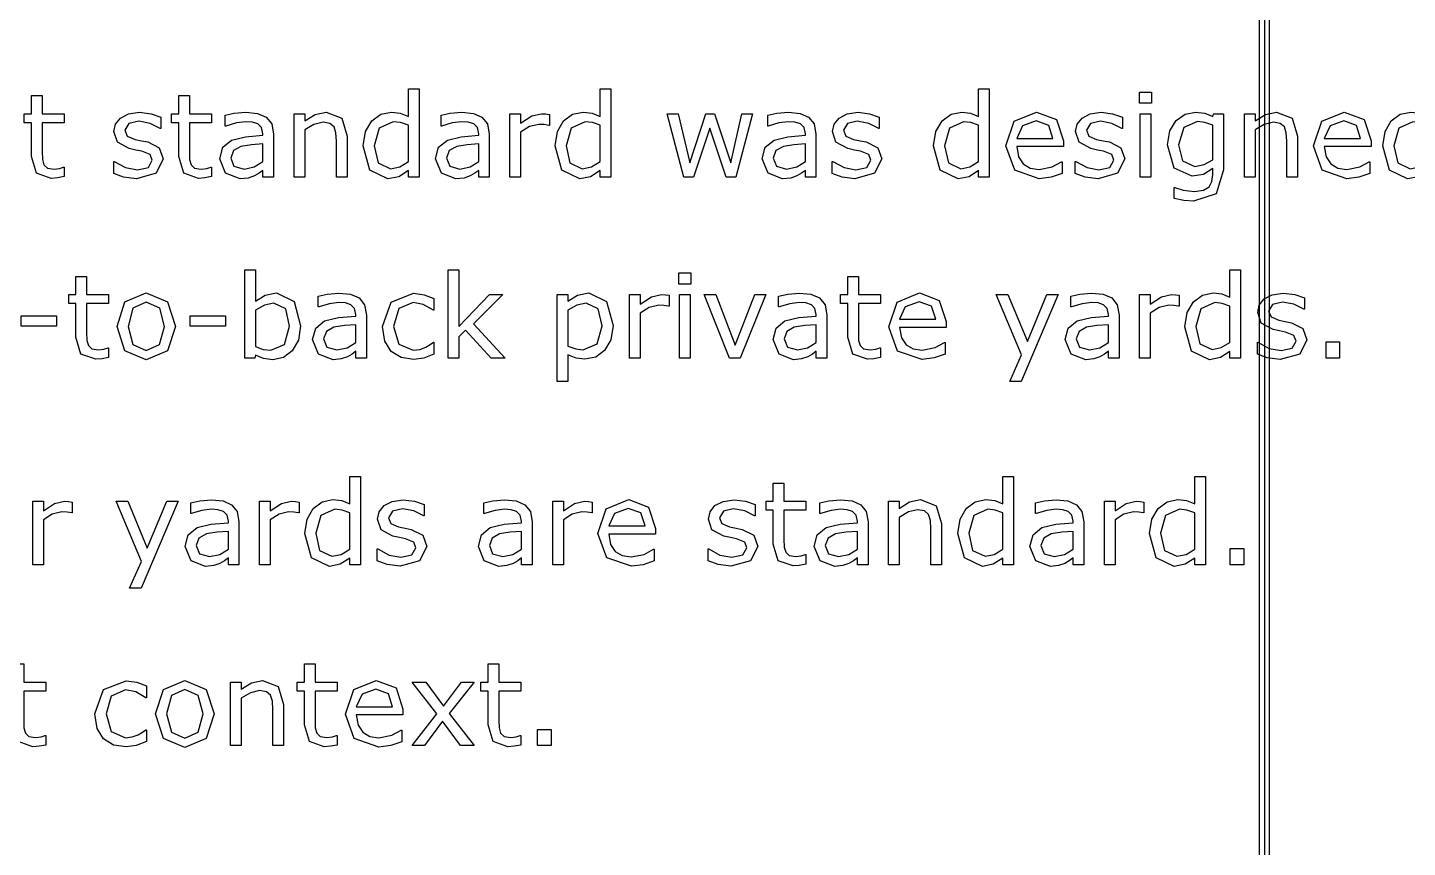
# Model space of a CAD drawing. Extents: x -17 to 192, y 167 to 459.
# Drawn here: x 60.91 to 89.18, y 255.09 to 271.88 of the extents above; entities that cross this region are included whole.
import ezdxf

# ---------------------------------------------------------------- set-up
doc = ezdxf.new("R2010")
doc.units = 0
doc.header["$MEASUREMENT"] = 0
doc.layers.add('Layer 1', color=7, linetype='Continuous')

msp = doc.modelspace()

# ---------------------------------------------------------------- linework, layer by layer
at = {"layer": 'Layer 1', "color": 7}
for points in [[(5.820826, 285.32699), (5.367594, 285.235512), (4.997523, 284.986025), (4.748036, 284.615954), (4.656557, 284.162722), (4.656557, 239.183612), (4.748036, 238.73038), (4.997523, 238.360309), (5.367594, 238.110822), (5.820826, 238.019344), (85.195726, 238.019344), (85.648958, 238.110822), (86.019029, 238.360309), (86.268516, 238.73038), (86.359994, 239.183612), (86.359994, 284.162722), (86.268516, 284.615954), (86.019029, 284.986025), (85.648958, 285.235512), (85.195726, 285.32699), (5.820826, 285.32699)], [(5.820826, 285.221054), (85.195726, 285.221054), (85.608442, 285.13814), (85.94476, 284.911756), (86.171144, 284.575438), (86.254058, 284.162722), (86.254058, 239.183612), (86.171144, 238.770896), (85.94476, 238.434578), (85.608442, 238.208194), (85.195726, 238.12528), (5.820826, 238.12528), (5.40811, 238.208194), (5.071792, 238.434578), (4.845408, 238.770896), (4.762494, 239.183612), (4.762494, 284.162722), (4.845408, 284.575438), (5.071792, 284.911756), (5.40811, 285.13814), (5.820826, 285.221054), (5.820826, 285.221054)], [(5.820826, 285.115118), (85.195726, 285.115118), (85.567927, 285.040769), (85.870492, 284.837488), (86.073773, 284.534923), (86.148122, 284.162722), (86.148122, 239.183612), (86.073773, 238.811411), (85.870492, 238.508846), (85.567927, 238.305565), (85.195726, 238.231216), (5.820826, 238.231216), (5.448625, 238.305565), (5.14606, 238.508846), (4.942779, 238.811411), (4.868431, 239.183612), (4.868431, 284.162722), (4.942779, 284.534923), (5.14606, 284.837488), (5.448625, 285.040769), (5.820826, 285.115118), (5.820826, 285.115118)], [(68.933431, 268.816908), (68.71484, 268.816908), (68.71484, 268.952946), (68.518342, 268.826211), (68.296262, 268.780864), (67.926518, 268.959923), (67.79048, 269.456402), (67.836988, 269.750571), (67.964888, 269.970326), (68.148596, 270.1052), (68.367189, 270.151708), (68.548571, 270.129615), (68.71484, 270.06334), (68.71484, 270.626095), (68.933431, 270.626095), (68.933431, 268.816908)], [(72.86342, 268.816908), (72.644829, 268.816908), (72.644829, 268.952946), (72.448329, 268.826211), (72.226251, 268.780864), (71.856504, 268.959923), (71.720466, 269.456402), (71.766977, 269.750571), (71.894874, 269.970326), (72.078585, 270.1052), (72.297175, 270.151708), (72.47856, 270.129615), (72.644829, 270.06334), (72.644829, 270.626095), (72.86342, 270.626095), (72.86342, 268.816908)], [(80.617588, 268.816908), (80.398998, 268.816908), (80.398998, 268.952946), (80.202497, 268.826211), (79.980417, 268.780864), (79.610673, 268.959923), (79.474635, 269.456402), (79.521143, 269.750571), (79.649042, 269.970326), (79.832753, 270.1052), (80.051343, 270.151708), (80.232728, 270.129615), (80.398998, 270.06334), (80.398998, 270.626095), (80.617588, 270.626095), (80.617588, 268.816908)], [(83.941798, 270.333093), (83.695302, 270.333093), (83.695302, 270.559822), (83.941798, 270.559822), (83.941798, 270.333093)], [(89.822828, 268.816908), (89.604237, 268.816908), (89.604237, 268.952946), (89.407737, 268.826211), (89.185659, 268.780864), (88.815915, 268.959923), (88.679877, 269.456402), (88.726385, 269.750571), (88.854284, 269.970326), (89.037992, 270.1052), (89.256583, 270.151708), (89.437968, 270.129615), (89.604237, 270.06334), (89.604237, 270.626095), (89.822828, 270.626095), (89.822828, 268.816908)], [(61.662955, 268.828536), (61.528078, 268.801792), (61.399017, 268.791341), (61.09671, 268.898312), (60.993229, 269.241312), (60.993229, 269.931969), (60.845562, 269.931969), (60.845562, 270.115677), (60.993229, 270.115677), (60.993229, 270.488911), (61.211819, 270.488911), (61.211819, 270.115677), (61.662955, 270.115677), (61.662955, 269.931969), (61.211819, 269.931969), (61.211819, 269.340145), (61.216476, 269.179688), (61.249033, 269.07272), (61.318796, 269.004119), (61.455995, 268.98319), (61.567617, 268.998298), (61.651331, 269.02504), (61.662947, 269.02504), (61.662955, 268.828536)], [(64.679045, 268.828536), (64.544171, 268.801792), (64.415107, 268.791341), (64.112803, 268.898312), (64.009319, 269.241312), (64.009319, 269.931969), (63.861655, 269.931969), (63.861655, 270.115677), (64.009319, 270.115677), (64.009319, 270.488911), (64.22791, 270.488911), (64.22791, 270.115677), (64.679045, 270.115677), (64.679045, 269.931969), (64.22791, 269.931969), (64.22791, 269.340145), (64.232566, 269.179688), (64.265123, 269.07272), (64.334886, 269.004119), (64.472088, 268.98319), (64.583708, 268.998298), (64.667424, 269.02504), (64.679039, 269.02504), (64.679045, 268.828536)], [(63.691899, 269.191304), (63.544232, 268.899461), (63.143095, 268.785515), (62.877994, 268.819234), (62.676845, 268.894809), (62.676845, 269.140144), (62.68846, 269.140144), (62.918676, 269.015732), (63.161685, 268.970387), (63.387253, 269.016896), (63.468644, 269.163398), (63.424458, 269.279669), (63.254702, 269.347109), (63.132618, 269.37153), (62.99658, 269.401761), (62.753571, 269.534312), (62.682644, 269.750576), (62.715201, 269.90173), (62.816357, 270.028465), (62.981464, 270.114508), (63.207032, 270.147062), (63.4419, 270.117995), (63.640726, 270.049394), (63.640726, 269.815688), (63.629111, 269.815688), (63.425636, 269.919171), (63.190765, 269.96219), (62.988452, 269.915682), (62.905899, 269.779644), (62.955898, 269.658721), (63.114026, 269.592446), (63.248902, 269.56454), (63.374476, 269.538955), (63.609344, 269.419197), (63.691899, 269.191304), (63.691899, 269.191304)], [(65.952221, 268.816908), (65.734794, 268.816908), (65.734794, 268.955272), (65.655729, 268.899461), (65.560387, 268.843649), (65.434813, 268.799467), (65.268544, 268.780867), (64.970888, 268.897138), (64.848801, 269.193632), (64.911589, 269.431989), (65.092974, 269.576166), (65.37784, 269.647093), (65.734794, 269.674996), (65.734794, 269.708717), (65.70805, 269.831965), (65.633636, 269.908702), (65.522017, 269.944749), (65.385979, 269.954062), (65.19413, 269.930805), (64.975539, 269.865694), (64.963924, 269.865694), (64.963924, 270.087772), (65.148796, 270.126141), (65.387153, 270.14707), (65.625511, 270.123813), (65.802245, 270.047073), (65.913867, 269.90871), (65.952234, 269.698258), (65.952221, 268.816908)], [(67.459106, 268.816908), (67.240515, 268.816908), (67.240515, 269.556396), (67.230038, 269.723827), (67.191668, 269.847075), (67.107954, 269.919166), (66.966103, 269.943587), (66.778905, 269.899404), (66.591707, 269.786621), (66.591707, 268.816908), (66.373114, 268.816908), (66.373114, 270.115664), (66.591707, 270.115664), (66.591707, 269.971487), (66.803321, 270.104038), (67.027727, 270.151708), (67.348637, 270.024973), (67.459095, 269.65988), (67.459106, 268.816908)], [(70.372876, 268.816908), (70.15545, 268.816908), (70.15545, 268.955272), (70.076384, 268.899461), (69.981042, 268.843649), (69.855468, 268.799467), (69.689199, 268.780867), (69.391543, 268.897138), (69.269457, 269.193632), (69.332245, 269.431989), (69.513627, 269.576166), (69.798493, 269.647093), (70.15545, 269.674996), (70.15545, 269.708717), (70.128706, 269.831965), (70.054292, 269.908702), (69.942672, 269.944749), (69.806634, 269.954062), (69.614785, 269.930805), (69.396194, 269.865694), (69.384579, 269.865694), (69.384579, 270.087772), (69.569451, 270.126141), (69.807809, 270.14707), (70.046166, 270.123813), (70.2229, 270.047073), (70.33452, 269.90871), (70.372889, 269.698258), (70.372876, 268.816908)], [(71.604195, 269.877306), (71.59258, 269.877306), (71.497235, 269.893578), (71.389102, 269.899399), (71.193766, 269.854052), (71.012381, 269.738943), (71.012381, 268.816908), (70.793791, 268.816908), (70.793791, 270.115664), (71.012381, 270.115664), (71.012381, 269.923815), (71.241439, 270.071481), (71.444914, 270.115664), (71.527466, 270.112171), (71.604206, 270.10172), (71.604195, 269.877306)], [(75.7644, 270.115664), (75.426052, 268.816908), (75.223738, 268.816908), (74.890038, 269.818008), (74.558661, 268.816908), (74.357512, 268.816908), (74.015673, 270.115664), (74.243567, 270.115664), (74.481924, 269.109913), (74.806322, 270.115664), (74.986542, 270.115664), (75.319081, 269.109913), (75.544648, 270.115664), (75.7644, 270.115664)], [(77.065482, 268.816908), (76.848056, 268.816908), (76.848056, 268.955272), (76.76899, 268.899461), (76.673648, 268.843649), (76.548074, 268.799467), (76.381805, 268.780867), (76.084149, 268.897138), (75.962062, 269.193632), (76.024851, 269.431989), (76.206235, 269.576166), (76.491101, 269.647093), (76.848056, 269.674996), (76.848056, 269.708717), (76.821312, 269.831965), (76.746898, 269.908702), (76.635278, 269.944749), (76.49924, 269.954062), (76.307391, 269.930805), (76.0888, 269.865694), (76.077185, 269.865694), (76.077185, 270.087772), (76.262057, 270.126141), (76.500415, 270.14707), (76.738772, 270.123813), (76.915506, 270.047073), (77.027125, 269.90871), (77.065495, 269.698258), (77.065482, 268.816908)], [(78.414236, 269.191304), (78.266572, 268.899461), (77.865433, 268.785515), (77.600334, 268.819234), (77.399182, 268.894809), (77.399182, 269.140144), (77.410797, 269.140144), (77.641016, 269.015732), (77.884022, 268.970387), (78.10959, 269.016896), (78.190981, 269.163398), (78.146798, 269.279669), (77.977042, 269.347109), (77.854955, 269.37153), (77.718917, 269.401761), (77.475908, 269.534312), (77.404984, 269.750576), (77.437539, 269.90173), (77.538697, 270.028465), (77.703802, 270.114508), (77.929369, 270.147062), (78.16424, 270.117995), (78.363063, 270.049394), (78.363063, 269.815688), (78.351448, 269.815688), (78.14797, 269.919171), (77.913103, 269.96219), (77.710789, 269.915682), (77.628237, 269.779644), (77.678232, 269.658721), (77.836363, 269.592446), (77.971237, 269.56454), (78.096811, 269.538955), (78.331681, 269.419197), (78.414234, 269.191304), (78.414236, 269.191304)], [(82.134935, 269.443613), (81.178017, 269.443613), (81.214061, 269.234325), (81.312894, 269.088984), (81.455906, 269.005267), (81.639617, 268.977364), (81.90588, 269.029686), (82.097729, 269.134331), (82.109344, 269.134331), (82.109344, 268.895973), (81.883777, 268.81807), (81.641932, 268.786677), (81.137311, 268.961085), (80.955929, 269.458728), (81.129173, 269.96451), (81.587285, 270.151708), (81.991909, 269.998229), (82.134924, 269.562209), (82.134935, 269.443613)], [(83.394159, 269.191304), (83.246493, 268.899461), (82.845356, 268.785515), (82.580257, 268.819234), (82.379105, 268.894809), (82.379105, 269.140144), (82.39072, 269.140144), (82.620937, 269.015732), (82.863945, 268.970387), (83.089513, 269.016896), (83.170904, 269.163398), (83.126721, 269.279669), (82.956962, 269.347109), (82.834878, 269.37153), (82.69884, 269.401761), (82.455831, 269.534312), (82.384905, 269.750576), (82.417462, 269.90173), (82.51862, 270.028465), (82.683725, 270.114508), (82.909292, 270.147062), (83.14416, 270.117995), (83.342986, 270.049394), (83.342986, 269.815688), (83.331371, 269.815688), (83.127896, 269.919171), (82.893026, 269.96219), (82.690715, 269.915682), (82.60816, 269.779644), (82.658158, 269.658721), (82.816289, 269.592446), (82.951163, 269.56454), (83.076736, 269.538955), (83.311607, 269.419197), (83.394159, 269.191304), (83.394159, 269.191304)], [(83.927847, 268.816908), (83.709256, 268.816908), (83.709256, 270.115664), (83.927847, 270.115664), (83.927847, 268.816908)], [(85.413801, 268.964574), (85.263808, 268.479721), (84.802212, 268.325077), (84.599898, 268.340185), (84.406885, 268.380881), (84.406885, 268.604122), (84.4185, 268.604122), (84.588257, 268.552963), (84.820801, 268.52157), (85.005673, 268.548311), (85.119619, 268.622725), (85.177756, 268.732022), (85.195192, 268.875037), (85.195192, 268.993634), (85.005668, 268.875037), (84.776613, 268.836667), (84.406866, 269.004098), (84.270828, 269.478487), (84.31734, 269.76684), (84.4464, 269.977292), (84.630108, 270.105192), (84.845212, 270.1517), (85.033574, 270.128443), (85.195192, 270.059842), (85.209135, 270.115653), (85.413774, 270.115653), (85.413801, 268.964574)], [(86.929986, 268.816908), (86.711395, 268.816908), (86.711395, 269.556396), (86.700918, 269.723827), (86.66255, 269.847075), (86.578834, 269.919166), (86.436983, 269.943587), (86.249785, 269.899404), (86.062587, 269.786621), (86.062587, 268.816908), (85.843997, 268.816908), (85.843997, 270.115664), (86.062587, 270.115664), (86.062587, 269.971487), (86.274201, 270.104038), (86.498607, 270.151708), (86.819517, 270.024973), (86.929975, 269.65988), (86.929986, 268.816908)], [(88.438029, 269.443613), (87.481115, 269.443613), (87.517159, 269.234325), (87.615988, 269.088984), (87.759003, 269.005267), (87.942711, 268.977364), (88.208974, 269.029686), (88.400824, 269.134331), (88.412439, 269.134331), (88.412439, 268.895973), (88.186874, 268.81807), (87.945026, 268.786677), (87.440408, 268.961085), (87.259024, 269.458728), (87.432267, 269.96451), (87.89038, 270.151708), (88.295006, 269.998229), (88.438019, 269.562209), (88.438029, 269.443613)], [(68.71484, 269.136657), (68.71484, 269.881958), (68.55671, 269.936605), (68.404395, 269.951712), (68.118367, 269.823813), (68.016048, 269.461046), (68.095113, 269.108743), (68.348583, 268.988982), (68.536945, 269.029678), (68.71484, 269.136649), (68.71484, 269.136657)], [(72.644829, 269.136657), (72.644829, 269.881958), (72.486699, 269.936605), (72.334383, 269.951712), (72.048353, 269.823813), (71.946034, 269.461046), (72.025099, 269.108743), (72.278572, 268.988982), (72.466932, 269.029678), (72.644829, 269.136649), (72.644829, 269.136657)], [(80.398998, 269.136657), (80.398998, 269.881958), (80.240867, 269.936605), (80.088552, 269.951712), (79.802522, 269.823813), (79.700202, 269.461046), (79.779267, 269.108743), (80.032741, 268.988982), (80.2211, 269.029678), (80.398998, 269.136649), (80.398998, 269.136657)], [(81.922157, 269.611043), (81.834953, 269.877306), (81.575667, 269.971487), (81.295452, 269.868006), (81.178017, 269.611043), (81.922157, 269.611043)], [(85.19521, 269.173862), (85.19521, 269.881958), (85.032428, 269.937769), (84.8836, 269.955205), (84.599898, 269.83428), (84.496415, 269.483141), (84.573154, 269.151767), (84.827789, 269.038983), (85.018477, 269.075027), (85.19521, 269.173857), (85.19521, 269.173862)], [(88.225254, 269.611043), (88.13805, 269.877306), (87.878762, 269.971487), (87.598547, 269.868006), (87.481115, 269.611043), (88.225254, 269.611043)], [(89.604237, 269.136657), (89.604237, 269.881958), (89.446106, 269.936605), (89.293791, 269.951712), (89.007761, 269.823813), (88.905444, 269.461046), (88.984507, 269.108743), (89.23798, 268.988982), (89.426342, 269.029678), (89.604237, 269.136649), (89.604237, 269.136657)], [(65.734794, 269.136657), (65.734794, 269.498262), (65.498763, 269.480826), (65.284821, 269.447108), (65.132506, 269.363391), (65.074369, 269.20875), (65.141808, 269.040155), (65.347609, 268.984344), (65.558061, 269.028527), (65.734794, 269.136662), (65.734794, 269.136657)], [(70.15545, 269.136657), (70.15545, 269.498262), (69.919418, 269.480826), (69.705476, 269.447108), (69.553161, 269.363391), (69.495024, 269.20875), (69.562461, 269.040155), (69.768264, 268.984344), (69.978716, 269.028527), (70.15545, 269.136662), (70.15545, 269.136657)], [(76.848056, 269.136657), (76.848056, 269.498262), (76.612024, 269.480826), (76.398082, 269.447108), (76.245767, 269.363391), (76.18763, 269.20875), (76.25507, 269.040155), (76.46087, 268.984344), (76.671322, 269.028527), (76.848056, 269.136662), (76.848056, 269.136657)], [(66.50684, 265.772021), (66.460329, 265.479016), (66.337081, 265.260426), (66.155698, 265.122062), (65.938269, 265.076715), (65.745259, 265.103456), (65.582477, 265.173222), (65.568525, 265.112746), (65.363886, 265.112746), (65.363886, 266.921935), (65.582477, 266.921935), (65.582477, 266.275464), (65.777813, 266.398712), (66.010358, 266.447546), (66.373125, 266.270813), (66.50684, 265.772007), (66.50684, 265.772021)], [(70.697276, 265.112746), (70.40892, 265.112746), (69.888023, 265.681316), (69.746172, 265.54644), (69.746172, 265.112746), (69.527581, 265.112746), (69.527581, 266.921935), (69.746172, 266.921935), (69.746172, 265.761543), (70.377528, 266.411502), (70.653091, 266.411502), (70.04964, 265.811539), (70.697276, 265.112746)], [(85.767268, 265.112746), (85.548674, 265.112746), (85.548674, 265.248784), (85.352177, 265.122049), (85.130096, 265.076702), (84.760352, 265.255761), (84.624314, 265.75224), (84.670822, 266.046409), (84.798722, 266.266164), (84.982432, 266.401038), (85.201023, 266.447546), (85.382408, 266.425453), (85.548674, 266.359178), (85.548674, 266.921933), (85.767268, 266.921933), (85.767268, 265.112746)], [(62.573364, 265.124374), (62.438487, 265.09763), (62.309426, 265.087179), (62.007119, 265.19415), (61.903638, 265.53715), (61.903638, 266.227807), (61.755971, 266.227807), (61.755971, 266.411515), (61.903638, 266.411515), (61.903638, 266.784749), (62.122228, 266.784749), (62.122228, 266.411515), (62.573364, 266.411515), (62.573364, 266.227807), (62.122228, 266.227807), (62.122228, 265.635983), (62.126885, 265.475526), (62.159439, 265.368558), (62.229205, 265.299957), (62.366404, 265.279028), (62.478026, 265.294136), (62.56174, 265.320878), (62.573356, 265.320878), (62.573364, 265.124374)], [(74.499363, 266.628923), (74.252867, 266.628923), (74.252867, 266.855652), (74.499363, 266.855652), (74.499363, 266.628923)], [(78.385169, 265.124374), (78.250293, 265.09763), (78.121232, 265.087179), (77.818924, 265.19415), (77.715443, 265.53715), (77.715443, 266.227807), (77.567777, 266.227807), (77.567777, 266.411515), (77.715443, 266.411515), (77.715443, 266.784749), (77.934034, 266.784749), (77.934034, 266.411515), (78.385169, 266.411515), (78.385169, 266.227807), (77.934034, 266.227807), (77.934034, 265.635983), (77.938691, 265.475526), (77.971245, 265.368558), (78.04101, 265.299957), (78.17821, 265.279028), (78.289832, 265.294136), (78.373546, 265.320878), (78.385161, 265.320878), (78.385169, 265.124374)], [(63.944208, 265.761543), (63.781426, 265.260412), (63.345409, 265.076702), (62.907064, 265.260412), (62.745446, 265.761543), (62.907064, 266.262674), (63.345409, 266.447546), (63.781426, 266.262674), (63.944208, 265.761543), (63.944208, 265.761543)], [(67.856755, 265.112746), (67.639326, 265.112746), (67.639326, 265.25111), (67.560261, 265.195299), (67.464919, 265.139487), (67.339345, 265.095305), (67.173076, 265.076705), (66.87542, 265.192976), (66.753336, 265.48947), (66.816121, 265.727827), (66.997506, 265.872004), (67.282372, 265.942931), (67.639326, 265.970834), (67.639326, 266.004555), (67.612585, 266.127803), (67.538171, 266.20454), (67.426549, 266.240587), (67.290511, 266.2499), (67.098662, 266.226643), (66.880071, 266.161532), (66.868456, 266.161532), (66.868456, 266.38361), (67.053328, 266.421979), (67.291683, 266.442908), (67.53004, 266.419651), (67.706774, 266.342911), (67.818396, 266.204548), (67.856766, 265.994096), (67.856755, 265.112746)], [(69.238064, 265.194137), (69.029938, 265.112746), (68.821811, 265.083679), (68.563687, 265.124374), (68.362537, 265.249946), (68.231151, 265.461562), (68.18464, 265.760379), (68.359048, 266.260348), (68.821811, 266.441733), (69.040402, 266.41034), (69.238064, 266.333601), (69.238064, 266.090592), (69.226449, 266.090592), (69.019487, 266.210353), (68.812522, 266.25221), (68.518356, 266.126636), (68.411385, 265.760379), (68.51603, 265.398773), (68.812522, 265.273202), (68.947398, 265.290638), (69.070646, 265.335985), (69.160176, 265.387145), (69.226449, 265.434818), (69.238064, 265.434818), (69.238064, 265.194137)], [(72.907602, 265.77782), (72.862256, 265.488303), (72.734359, 265.267387), (72.552974, 265.133675), (72.333219, 265.087166), (72.149511, 265.109259), (71.983242, 265.177857), (71.983242, 264.633705), (71.764652, 264.633705), (71.764652, 266.411502), (71.983242, 266.411502), (71.983242, 266.275464), (72.178578, 266.39755), (72.411123, 266.447546), (72.776216, 266.269651), (72.907602, 265.77782), (72.907602, 265.77782)], [(74.058695, 266.173136), (74.047053, 266.173136), (73.95171, 266.189408), (73.843578, 266.195229), (73.648242, 266.149882), (73.466857, 266.034773), (73.466857, 265.112746), (73.248266, 265.112746), (73.248266, 266.411502), (73.466857, 266.411502), (73.466857, 266.219653), (73.695912, 266.367319), (73.899389, 266.411502), (73.981942, 266.408009), (74.058681, 266.397558), (74.058695, 266.173136)], [(74.485411, 265.112746), (74.266821, 265.112746), (74.266821, 266.411502), (74.485411, 266.411502), (74.485411, 265.112746)], [(76.041128, 266.411502), (75.515579, 265.112746), (75.295827, 265.112746), (74.773765, 266.411502), (75.010961, 266.411502), (75.413262, 265.377845), (75.812073, 266.411502), (76.041128, 266.411502)], [(77.289888, 265.112746), (77.072459, 265.112746), (77.072459, 265.25111), (76.993394, 265.195299), (76.898051, 265.139487), (76.772477, 265.095305), (76.606208, 265.076705), (76.308552, 265.192976), (76.186468, 265.48947), (76.249254, 265.727827), (76.430639, 265.872004), (76.715505, 265.942931), (77.072459, 265.970834), (77.072459, 266.004555), (77.045718, 266.127803), (76.971304, 266.20454), (76.859681, 266.240587), (76.723643, 266.2499), (76.531794, 266.226643), (76.313204, 266.161532), (76.301589, 266.161532), (76.301589, 266.38361), (76.486461, 266.421979), (76.724818, 266.442908), (76.963176, 266.419651), (77.139907, 266.342911), (77.251529, 266.204548), (77.289899, 265.994096), (77.289888, 265.112746)], [(79.736246, 265.739451), (78.779329, 265.739451), (78.815373, 265.530163), (78.914205, 265.384822), (79.05722, 265.301105), (79.240928, 265.273202), (79.507192, 265.325524), (79.699041, 265.430169), (79.710656, 265.430169), (79.710656, 265.191811), (79.485088, 265.113908), (79.243243, 265.082515), (78.738623, 265.256923), (78.557241, 265.754566), (78.730484, 266.260348), (79.188597, 266.447546), (79.593223, 266.294067), (79.736236, 265.858047), (79.736246, 265.739451)], [(82.027964, 266.411502), (81.269873, 264.633705), (81.036166, 264.633705), (81.278011, 265.175532), (80.760601, 266.411502), (80.997797, 266.411502), (81.396608, 265.448772), (81.798909, 266.411502), (82.027964, 266.411502)], [(83.276724, 265.112746), (83.059295, 265.112746), (83.059295, 265.25111), (82.98023, 265.195299), (82.884887, 265.139487), (82.759313, 265.095305), (82.593047, 265.076705), (82.295391, 265.192976), (82.173304, 265.48947), (82.23609, 265.727827), (82.417475, 265.872004), (82.702341, 265.942931), (83.059295, 265.970834), (83.059295, 266.004555), (83.032554, 266.127803), (82.95814, 266.20454), (82.846517, 266.240587), (82.710479, 266.2499), (82.518633, 266.226643), (82.30004, 266.161532), (82.288424, 266.161532), (82.288424, 266.38361), (82.473297, 266.421979), (82.711654, 266.442908), (82.950012, 266.419651), (83.126745, 266.342911), (83.238365, 266.204548), (83.276735, 265.994096), (83.276724, 265.112746)], [(84.508043, 266.173144), (84.496428, 266.173144), (84.401085, 266.189416), (84.292953, 266.195237), (84.097617, 266.14989), (83.916232, 266.034781), (83.916232, 265.112746), (83.697641, 265.112746), (83.697641, 266.411502), (83.916232, 266.411502), (83.916232, 266.219653), (84.145289, 266.367319), (84.348764, 266.411502), (84.431317, 266.408009), (84.508056, 266.397558), (84.508043, 266.173144)], [(87.125322, 265.487142), (86.977655, 265.195299), (86.576519, 265.081353), (86.31142, 265.115072), (86.110268, 265.190647), (86.110268, 265.435982), (86.121883, 265.435982), (86.352102, 265.31157), (86.595108, 265.266225), (86.820676, 265.312734), (86.902067, 265.459236), (86.857884, 265.575507), (86.688125, 265.642947), (86.566041, 265.667368), (86.430003, 265.697599), (86.186994, 265.83015), (86.11607, 266.046414), (86.148624, 266.197568), (86.249782, 266.324303), (86.414887, 266.410346), (86.640455, 266.4429), (86.875323, 266.413833), (87.074149, 266.345232), (87.074149, 266.111526), (87.062534, 266.111526), (86.859059, 266.215009), (86.624191, 266.258028), (86.421878, 266.21152), (86.339325, 266.075482), (86.389321, 265.954559), (86.547451, 265.888284), (86.682325, 265.860378), (86.807899, 265.834793), (87.042769, 265.715035), (87.125322, 265.487142), (87.125322, 265.487142)], [(63.71864, 265.761543), (63.619808, 266.135939), (63.345409, 266.259187), (63.068681, 266.135939), (62.971013, 265.761543), (63.069843, 265.390635), (63.345409, 265.265061), (63.618646, 265.389473), (63.71864, 265.761543), (63.71864, 265.761543)], [(66.281272, 265.7662), (66.204532, 266.118503), (65.956872, 266.239425), (65.763861, 266.197568), (65.582477, 266.091761), (65.582477, 265.347622), (65.741769, 265.289485), (65.894087, 265.273213), (66.177788, 265.39181), (66.281272, 265.766205), (66.281272, 265.7662)], [(72.682035, 265.772), (72.601808, 266.123141), (72.355312, 266.239412), (72.165788, 266.198716), (71.983242, 266.091748), (71.983242, 265.355747), (72.142534, 265.298774), (72.294849, 265.283667), (72.579715, 265.406915), (72.682035, 265.772007), (72.682035, 265.772)], [(79.523469, 265.906881), (79.436265, 266.173144), (79.176979, 266.267325), (78.896764, 266.163844), (78.779329, 265.906881), (79.523469, 265.906881)], [(85.548674, 265.432495), (85.548674, 266.177796), (85.390546, 266.232443), (85.238229, 266.24755), (84.952201, 266.119651), (84.849882, 265.756884), (84.928947, 265.404581), (85.18242, 265.28482), (85.370779, 265.325516), (85.548674, 265.432487), (85.548674, 265.432495)], [(61.505988, 265.76503), (60.780451, 265.76503), (60.780451, 265.975482), (61.505988, 265.975482), (61.505988, 265.76503)], [(64.970888, 265.765036), (64.245351, 265.765036), (64.245351, 265.975488), (64.970888, 265.975488), (64.970888, 265.765036)], [(67.639326, 265.432495), (67.639326, 265.7941), (67.403294, 265.776664), (67.189355, 265.742946), (67.037038, 265.659229), (66.978903, 265.504588), (67.04634, 265.335993), (67.252141, 265.280182), (67.462593, 265.324365), (67.639326, 265.4325), (67.639326, 265.432495)], [(77.072459, 265.432495), (77.072459, 265.7941), (76.836427, 265.776664), (76.622488, 265.742946), (76.47017, 265.659229), (76.412036, 265.504588), (76.479473, 265.335993), (76.685274, 265.280182), (76.895726, 265.324365), (77.072459, 265.4325), (77.072459, 265.432495)], [(83.059295, 265.432495), (83.059295, 265.7941), (82.823263, 265.776664), (82.609324, 265.742946), (82.457009, 265.659229), (82.398872, 265.504588), (82.466309, 265.335993), (82.67211, 265.280182), (82.882561, 265.324365), (83.059295, 265.4325), (83.059295, 265.432495)], [(87.795048, 265.112746), (87.517159, 265.112746), (87.517159, 265.44412), (87.795048, 265.44412), (87.795048, 265.112746)], [(67.734669, 260.879418), (67.516078, 260.879418), (67.516078, 261.015456), (67.319578, 260.888721), (67.0975, 260.843374), (66.727756, 261.022433), (66.591718, 261.518912), (66.638226, 261.813081), (66.766126, 262.032836), (66.949834, 262.16771), (67.168424, 262.214218), (67.349809, 262.192125), (67.516078, 262.12585), (67.516078, 262.688605), (67.734669, 262.688605), (67.734669, 260.879418)], [(81.114068, 260.879418), (80.895477, 260.879418), (80.895477, 261.015456), (80.698977, 260.888721), (80.476899, 260.843374), (80.107155, 261.022433), (79.971117, 261.518912), (80.017625, 261.813081), (80.145524, 262.032836), (80.329232, 262.16771), (80.547826, 262.214218), (80.729208, 262.192125), (80.895477, 262.12585), (80.895477, 262.688605), (81.114068, 262.688605), (81.114068, 260.879418)], [(85.044056, 260.879418), (84.825466, 260.879418), (84.825466, 261.015456), (84.628965, 260.888721), (84.406885, 260.843374), (84.037141, 261.022433), (83.901103, 261.518912), (83.947611, 261.813081), (84.075511, 262.032836), (84.259221, 262.16771), (84.477812, 262.214218), (84.659197, 262.192125), (84.825466, 262.12585), (84.825466, 262.688605), (85.044056, 262.688605), (85.044056, 260.879418)], [(76.859681, 260.891046), (76.724808, 260.864302), (76.595744, 260.853851), (76.293439, 260.960822), (76.189956, 261.303822), (76.189956, 261.994479), (76.042292, 261.994479), (76.042292, 262.178187), (76.189956, 262.178187), (76.189956, 262.551421), (76.408546, 262.551421), (76.408546, 262.178187), (76.859681, 262.178187), (76.859681, 261.994479), (76.408546, 261.994479), (76.408546, 261.402655), (76.413203, 261.242198), (76.44576, 261.13523), (76.515522, 261.066629), (76.652725, 261.0457), (76.764344, 261.060808), (76.848061, 261.08755), (76.859676, 261.08755), (76.859681, 260.891046)], [(61.829224, 261.939816), (61.817609, 261.939816), (61.722266, 261.956088), (61.614134, 261.961909), (61.418797, 261.916562), (61.237413, 261.801453), (61.237413, 260.879418), (61.018822, 260.879418), (61.018822, 262.178174), (61.237413, 262.178174), (61.237413, 261.986325), (61.466467, 262.133991), (61.669945, 262.178174), (61.752497, 262.174681), (61.829237, 262.16423), (61.829224, 261.939816)], [(63.995368, 262.178174), (63.237274, 260.400377), (63.003568, 260.400377), (63.245415, 260.942204), (62.728004, 262.178174), (62.965198, 262.178174), (63.364012, 261.215444), (63.766313, 262.178174), (63.995368, 262.178174)], [(65.244128, 260.879418), (65.026699, 260.879418), (65.026699, 261.017782), (64.947634, 260.961971), (64.852291, 260.906159), (64.726717, 260.861977), (64.560448, 260.843377), (64.262792, 260.959648), (64.140706, 261.256142), (64.203494, 261.494499), (64.384879, 261.638676), (64.669745, 261.709603), (65.026699, 261.737506), (65.026699, 261.771227), (64.999955, 261.894475), (64.925541, 261.971212), (64.813921, 262.007259), (64.677883, 262.016572), (64.486034, 261.993315), (64.267444, 261.928204), (64.255828, 261.928204), (64.255828, 262.150282), (64.4407, 262.188651), (64.679058, 262.20958), (64.917415, 262.186323), (65.094149, 262.109583), (65.205771, 261.97122), (65.244141, 261.760768), (65.244128, 260.879418)], [(66.475444, 261.939816), (66.463829, 261.939816), (66.368487, 261.956088), (66.260354, 261.961909), (66.065015, 261.916562), (65.883633, 261.801453), (65.883633, 260.879418), (65.665042, 260.879418), (65.665042, 262.178174), (65.883633, 262.178174), (65.883633, 261.986325), (66.112688, 262.133991), (66.316163, 262.178174), (66.398715, 262.174681), (66.475455, 262.16423), (66.475444, 261.939816)], [(69.092723, 261.253814), (68.945059, 260.961971), (68.54392, 260.848025), (68.278821, 260.881744), (68.077672, 260.957319), (68.077672, 261.202654), (68.089287, 261.202654), (68.319506, 261.078242), (68.562515, 261.032897), (68.788082, 261.079406), (68.869471, 261.225908), (68.825288, 261.342179), (68.655531, 261.409619), (68.533445, 261.43404), (68.397407, 261.464271), (68.154401, 261.596822), (68.083474, 261.813086), (68.116031, 261.96424), (68.217186, 262.090975), (68.382291, 262.177018), (68.607859, 262.209572), (68.842729, 262.180505), (69.041553, 262.111904), (69.041553, 261.878198), (69.029938, 261.878198), (68.826463, 261.981681), (68.591592, 262.0247), (68.389279, 261.978192), (68.306726, 261.842154), (68.356725, 261.721231), (68.514853, 261.654956), (68.649729, 261.62705), (68.775303, 261.601465), (69.010171, 261.481707), (69.092723, 261.253814), (69.092723, 261.253814)], [(71.251892, 260.879418), (71.034463, 260.879418), (71.034463, 261.017782), (70.955398, 260.961971), (70.860055, 260.906159), (70.734482, 260.861977), (70.568213, 260.843377), (70.270557, 260.959648), (70.148473, 261.256142), (70.211258, 261.494499), (70.392643, 261.638676), (70.677509, 261.709603), (71.034463, 261.737506), (71.034463, 261.771227), (71.007722, 261.894475), (70.933308, 261.971212), (70.821686, 262.007259), (70.685648, 262.016572), (70.493799, 261.993315), (70.275208, 261.928204), (70.263593, 261.928204), (70.263593, 262.150282), (70.448465, 262.188651), (70.686822, 262.20958), (70.925177, 262.186323), (71.101911, 262.109583), (71.213533, 261.97122), (71.251903, 261.760768), (71.251892, 260.879418)], [(72.483211, 261.939816), (72.471596, 261.939816), (72.376254, 261.956088), (72.268121, 261.961909), (72.072785, 261.916562), (71.8914, 261.801453), (71.8914, 260.879418), (71.672809, 260.879418), (71.672809, 262.178174), (71.8914, 262.178174), (71.8914, 261.986325), (72.120455, 262.133991), (72.323932, 262.178174), (72.406485, 262.174681), (72.483225, 262.16423), (72.483211, 261.939816)], [(73.776154, 261.506123), (72.819237, 261.506123), (72.855281, 261.296835), (72.954111, 261.151494), (73.097126, 261.067777), (73.280836, 261.039874), (73.547097, 261.092196), (73.738946, 261.196841), (73.750561, 261.196841), (73.750561, 260.958483), (73.524994, 260.88058), (73.283146, 260.849187), (72.778528, 261.023595), (72.597143, 261.521238), (72.77039, 262.02702), (73.228499, 262.214218), (73.633126, 262.060739), (73.776141, 261.624719), (73.776154, 261.506123)], [(75.872535, 261.253814), (75.724869, 260.961971), (75.323732, 260.848025), (75.058631, 260.881744), (74.857481, 260.957319), (74.857481, 261.202654), (74.869096, 261.202654), (75.099315, 261.078242), (75.342324, 261.032897), (75.567892, 261.079406), (75.649283, 261.225908), (75.605098, 261.342179), (75.435341, 261.409619), (75.313257, 261.43404), (75.177219, 261.464271), (74.93421, 261.596822), (74.863284, 261.813086), (74.895841, 261.96424), (74.996996, 262.090975), (75.162104, 262.177018), (75.387671, 262.209572), (75.622539, 262.180505), (75.821365, 262.111904), (75.821365, 261.878198), (75.80975, 261.878198), (75.606275, 261.981681), (75.371405, 262.0247), (75.169091, 261.978192), (75.086539, 261.842154), (75.136537, 261.721231), (75.294665, 261.654956), (75.429541, 261.62705), (75.555115, 261.601465), (75.789983, 261.481707), (75.872538, 261.253814), (75.872535, 261.253814)], [(78.132857, 260.879418), (77.915431, 260.879418), (77.915431, 261.017782), (77.836366, 260.961971), (77.741023, 260.906159), (77.61545, 260.861977), (77.44918, 260.843377), (77.151524, 260.959648), (77.029438, 261.256142), (77.092226, 261.494499), (77.273611, 261.638676), (77.558477, 261.709603), (77.915431, 261.737506), (77.915431, 261.771227), (77.888687, 261.894475), (77.814273, 261.971212), (77.702653, 262.007259), (77.566615, 262.016572), (77.374766, 261.993315), (77.156176, 261.928204), (77.144561, 261.928204), (77.144561, 262.150282), (77.329433, 262.188651), (77.56779, 262.20958), (77.806148, 262.186323), (77.982881, 262.109583), (78.094501, 261.97122), (78.132871, 261.760768), (78.132857, 260.879418)], [(79.639742, 260.879418), (79.421149, 260.879418), (79.421149, 261.618906), (79.410672, 261.786337), (79.372302, 261.909585), (79.288588, 261.981676), (79.146737, 262.006097), (78.959539, 261.961914), (78.772341, 261.849131), (78.772341, 260.879418), (78.553748, 260.879418), (78.553748, 262.178174), (78.772341, 262.178174), (78.772341, 262.033997), (78.983955, 262.166548), (79.208361, 262.214218), (79.529271, 262.087483), (79.639729, 261.72239), (79.639742, 260.879418)], [(82.553513, 260.879418), (82.336084, 260.879418), (82.336084, 261.017782), (82.257021, 260.961971), (82.161676, 260.906159), (82.036105, 260.861977), (81.869836, 260.843377), (81.57218, 260.959648), (81.450093, 261.256142), (81.512881, 261.494499), (81.694264, 261.638676), (81.97913, 261.709603), (82.336084, 261.737506), (82.336084, 261.771227), (82.309342, 261.894475), (82.234928, 261.971212), (82.123309, 262.007259), (81.987271, 262.016572), (81.795422, 261.993315), (81.576831, 261.928204), (81.565216, 261.928204), (81.565216, 262.150282), (81.750088, 262.188651), (81.988446, 262.20958), (82.226803, 262.186323), (82.403537, 262.109583), (82.515156, 261.97122), (82.553526, 261.760768), (82.553513, 260.879418)], [(83.784832, 261.939816), (83.773217, 261.939816), (83.677872, 261.956088), (83.569739, 261.961909), (83.374403, 261.916562), (83.193018, 261.801453), (83.193018, 260.879418), (82.974427, 260.879418), (82.974427, 262.178174), (83.193018, 262.178174), (83.193018, 261.986325), (83.422075, 262.133991), (83.62555, 262.178174), (83.708103, 262.174681), (83.784842, 262.16423), (83.784832, 261.939816)], [(67.516078, 261.199167), (67.516078, 261.944468), (67.357948, 261.999115), (67.205632, 262.014222), (66.919602, 261.886323), (66.817285, 261.523556), (66.896348, 261.171253), (67.149821, 261.051492), (67.338183, 261.092188), (67.516078, 261.199159), (67.516078, 261.199167)], [(73.563377, 261.673553), (73.476173, 261.939816), (73.216887, 262.033997), (72.93667, 261.930516), (72.819237, 261.673553), (73.563377, 261.673553)], [(80.895477, 261.199167), (80.895477, 261.944468), (80.737346, 261.999115), (80.585031, 262.014222), (80.299004, 261.886323), (80.196684, 261.523556), (80.27575, 261.171253), (80.52922, 261.051492), (80.717582, 261.092188), (80.895477, 261.199159), (80.895477, 261.199167)], [(84.825466, 261.199167), (84.825466, 261.944468), (84.667335, 261.999115), (84.51502, 262.014222), (84.22899, 261.886323), (84.12667, 261.523556), (84.205736, 261.171253), (84.459209, 261.051492), (84.647568, 261.092188), (84.825466, 261.199159), (84.825466, 261.199167)], [(65.026699, 261.199167), (65.026699, 261.560772), (64.790667, 261.543336), (64.576725, 261.509618), (64.42441, 261.425901), (64.366273, 261.27126), (64.433713, 261.102665), (64.639513, 261.046854), (64.849965, 261.091037), (65.026699, 261.199172), (65.026699, 261.199167)], [(71.034463, 261.199167), (71.034463, 261.560772), (70.798431, 261.543336), (70.584492, 261.509618), (70.432175, 261.425901), (70.37404, 261.27126), (70.441477, 261.102665), (70.647278, 261.046854), (70.85773, 261.091037), (71.034463, 261.199172), (71.034463, 261.199167)], [(77.915431, 261.199167), (77.915431, 261.560772), (77.679399, 261.543336), (77.465457, 261.509618), (77.313142, 261.425901), (77.255005, 261.27126), (77.322445, 261.102665), (77.528246, 261.046854), (77.738698, 261.091037), (77.915431, 261.199172), (77.915431, 261.199167)], [(82.336084, 261.199167), (82.336084, 261.560772), (82.100052, 261.543336), (81.886113, 261.509618), (81.733798, 261.425901), (81.675661, 261.27126), (81.743098, 261.102665), (81.948901, 261.046854), (82.159353, 261.091037), (82.336084, 261.199172), (82.336084, 261.199167)], [(85.831217, 260.879418), (85.553326, 260.879418), (85.553326, 261.210792), (85.831217, 261.210792), (85.831217, 260.879418)], [(61.285072, 257.186871), (61.150195, 257.160127), (61.021134, 257.149676), (60.718827, 257.256647), (60.615346, 257.599647), (60.615346, 258.290304), (60.46768, 258.290304), (60.46768, 258.474012), (60.615346, 258.474012), (60.615346, 258.847246), (60.833937, 258.847246), (60.833937, 258.474012), (61.285072, 258.474012), (61.285072, 258.290304), (60.833937, 258.290304), (60.833937, 257.698479), (60.838593, 257.538023), (60.871148, 257.431055), (60.94091, 257.362454), (61.078112, 257.341525), (61.189732, 257.356633), (61.273449, 257.383374), (61.285064, 257.383374), (61.285072, 257.186871)], [(67.253305, 257.186871), (67.118429, 257.160127), (66.989368, 257.149676), (66.68706, 257.256647), (66.583579, 257.599647), (66.583579, 258.290304), (66.435913, 258.290304), (66.435913, 258.474012), (66.583579, 258.474012), (66.583579, 258.847246), (66.80217, 258.847246), (66.80217, 258.474012), (67.253305, 258.474012), (67.253305, 258.290304), (66.80217, 258.290304), (66.80217, 257.698479), (66.806827, 257.538023), (66.839381, 257.431055), (66.909143, 257.362454), (67.046346, 257.341525), (67.157965, 257.356633), (67.241682, 257.383374), (67.253297, 257.383374), (67.253305, 257.186871)], [(71.019348, 257.186871), (70.884474, 257.160127), (70.75541, 257.149676), (70.453106, 257.256647), (70.349622, 257.599647), (70.349622, 258.290304), (70.201958, 258.290304), (70.201958, 258.474012), (70.349622, 258.474012), (70.349622, 258.847246), (70.568213, 258.847246), (70.568213, 258.474012), (71.019348, 258.474012), (71.019348, 258.290304), (70.568213, 258.290304), (70.568213, 257.698479), (70.572869, 257.538023), (70.605426, 257.431055), (70.675189, 257.362454), (70.812391, 257.341525), (70.924011, 257.356633), (71.007727, 257.383374), (71.019342, 257.383374), (71.019348, 257.186871)], [(63.34657, 257.256634), (63.138444, 257.175243), (62.930318, 257.146176), (62.672193, 257.186871), (62.471044, 257.312442), (62.339657, 257.524058), (62.293146, 257.822876), (62.467554, 258.322845), (62.930318, 258.50423), (63.148908, 258.472837), (63.34657, 258.396098), (63.34657, 258.153089), (63.334955, 258.153089), (63.127993, 258.272849), (62.921028, 258.314707), (62.626862, 258.189133), (62.519891, 257.822876), (62.624537, 257.46127), (62.921028, 257.335699), (63.055905, 257.353135), (63.179153, 257.398482), (63.268682, 257.449642), (63.334955, 257.497314), (63.34657, 257.497314), (63.34657, 257.256634)], [(64.733694, 257.82404), (64.570912, 257.322909), (64.134893, 257.139199), (63.696548, 257.322909), (63.53493, 257.82404), (63.696548, 258.325171), (64.134893, 258.510043), (64.570912, 258.325171), (64.733694, 257.82404), (64.733694, 257.82404)], [(66.158024, 257.175256), (65.939431, 257.175256), (65.939431, 257.914744), (65.928953, 258.082175), (65.890584, 258.205423), (65.806869, 258.277514), (65.665019, 258.301935), (65.477821, 258.257752), (65.290623, 258.144969), (65.290623, 257.175256), (65.07203, 257.175256), (65.07203, 258.474012), (65.290623, 258.474012), (65.290623, 258.329835), (65.502237, 258.462386), (65.726643, 258.510056), (66.047553, 258.383321), (66.158011, 258.018228), (66.158024, 257.175256)], [(68.604382, 257.801947), (67.647465, 257.801947), (67.683509, 257.592659), (67.782341, 257.447319), (67.925354, 257.363602), (68.109064, 257.335699), (68.375327, 257.38802), (68.567177, 257.492666), (68.578792, 257.492666), (68.578792, 257.254308), (68.353224, 257.176404), (68.111379, 257.145012), (67.606759, 257.319419), (67.425377, 257.817063), (67.59862, 258.322845), (68.056732, 258.510043), (68.461357, 258.356564), (68.604372, 257.920544), (68.604382, 257.801947)], [(70.060105, 257.175256), (69.784541, 257.175256), (69.415959, 257.674061), (69.045053, 257.175256), (68.790418, 257.175256), (69.297362, 257.822889), (68.795067, 258.474012), (69.070633, 258.474012), (69.436887, 257.983345), (69.804308, 258.474012), (70.060105, 258.474012), (69.549671, 257.834517), (70.060105, 257.175256)], [(64.508127, 257.82404), (64.409294, 258.198436), (64.134893, 258.321684), (63.858165, 258.198436), (63.760497, 257.82404), (63.85933, 257.453132), (64.134893, 257.327558), (64.408133, 257.45197), (64.508127, 257.82404), (64.508127, 257.82404)], [(68.391605, 257.969378), (68.304401, 258.235641), (68.045115, 258.329822), (67.7649, 258.226341), (67.647465, 257.969378), (68.391605, 257.969378)], [(71.640239, 257.175256), (71.36235, 257.175256), (71.36235, 257.50663), (71.640239, 257.50663), (71.640239, 257.175256)]]:
    msp.add_lwpolyline(points, dxfattribs=at)

doc.saveas('drawing.dxf')
